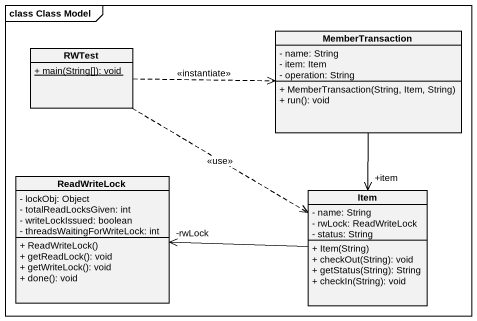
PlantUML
@startuml
mainframe class Class Model
hide circle
hide empty members
skinparam classAttributeIconSize 0
class MemberTransaction {
  - name: String
  - item: Item
  - operation: String
  + MemberTransaction(String, Item, String)
  + run(): void
}
class RWTest {
  {static} + main(String[]): void
}
class ReadWriteLock {
  - lockObj: Object
  - totalReadLocksGiven: int
  - writeLockIssued: boolean
  - threadsWaitingForWriteLock: int
  + ReadWriteLock()
  + getReadLock(): void
  + getWriteLock(): void
  + done(): void
}
class Item {
  - name: String
  - rwLock: ReadWriteLock
  - status: String
  + Item(String)
  + checkOut(String): void
  + getStatus(String): String
  + checkIn(String): void
}
MemberTransaction --> "+item" Item
RWTest .right.> MemberTransaction : <<instantiate>>
RWTest .right.> Item : <<use>>
Item -left-> "-rwLock" ReadWriteLock
@enduml
